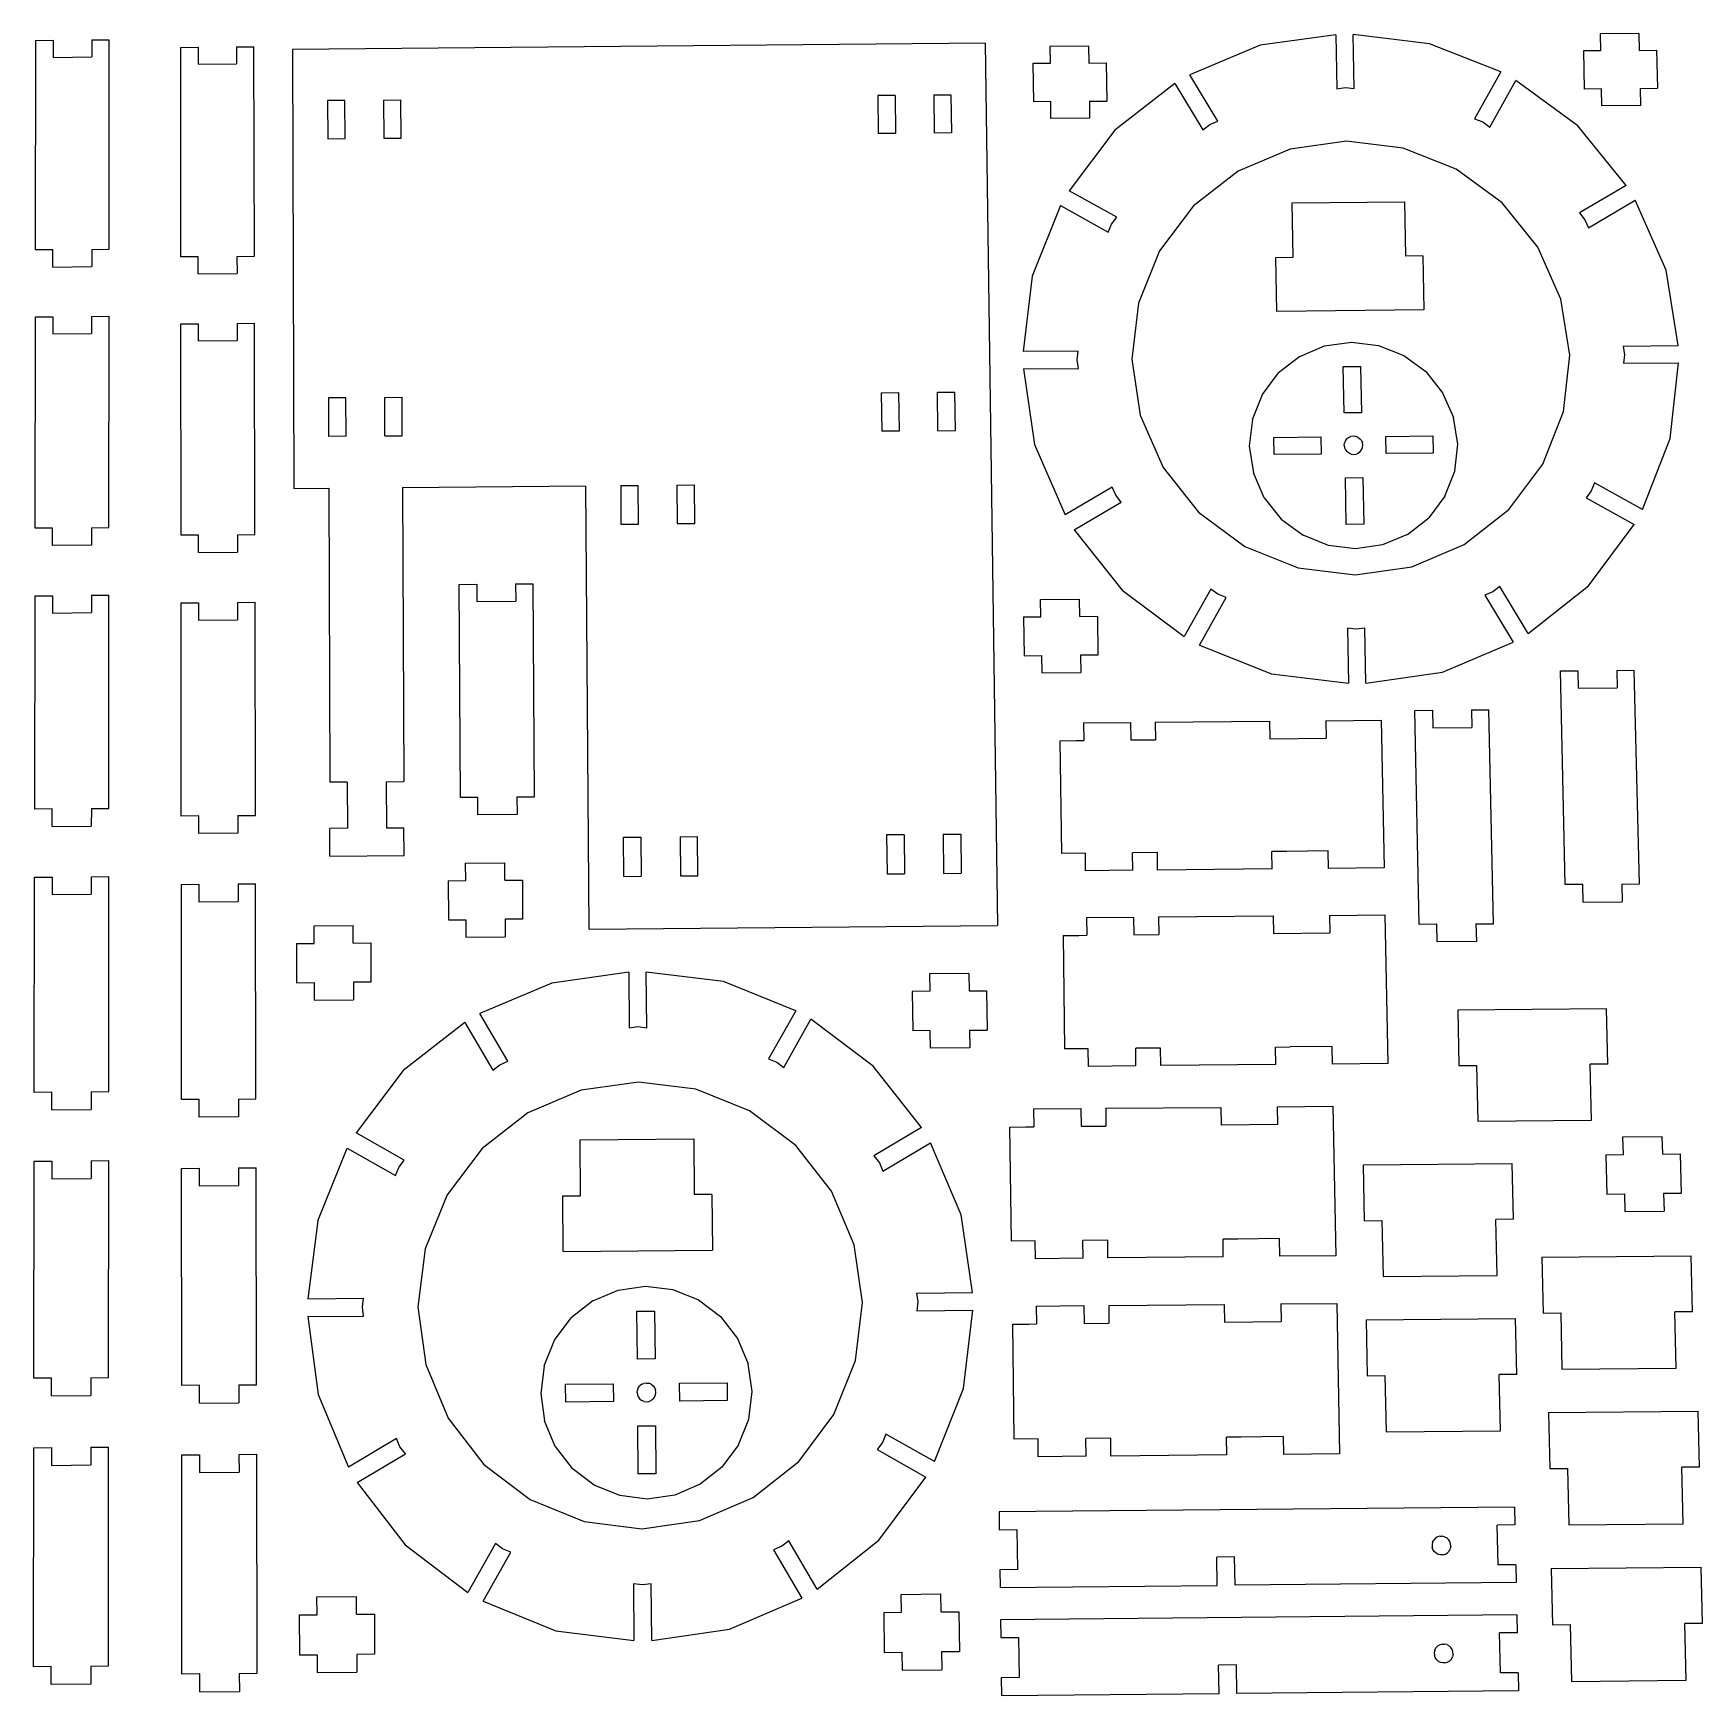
# Model space of a CAD drawing. Extents: x -280 to 396, y -328 to 346.
import ezdxf

# ---------------------------------------------------------------- set-up
doc = ezdxf.new("R2010")
doc.units = 0
doc.header["$MEASUREMENT"] = 0
doc.layers.get('0').update_dxf_attribs({"linetype": 'CONTINUOUS'})

msp = doc.modelspace()

# ---------------------------------------------------------------- linework, layer by layer
for p, q in [((247.5, 345.5), (216.78, 341.22)), ((247.5, 345.5), (247.93, 323.61)), ((254.94, 323.67), (254.51, 345.56)), ((285.39, 341.85), (254.51, 345.56)), ((370.3, 346.05), (354.65, 345.91)), ((354.65, 345.91), (354.81, 339)), ((370.3, 346.05), (370.46, 339.14)), ((-279.6, 258.24), (-279.46, 343.17)), ((-279.46, 343.17), (-272.45, 343.23)), ((-272.45, 343.23), (-272.46, 336.32)), ((-256.8, 343.38), (-249.79, 343.44)), ((-256.8, 343.38), (-256.8, 336.47)), ((-249.82, 258.52), (-249.79, 343.44)), ((-220.77, 340.36), (-213.75, 340.42)), ((-220.7, 255.41), (-220.77, 340.36)), ((-213.75, 340.42), (-213.75, 333.51)), ((-198.1, 340.56), (-191.09, 340.63)), ((-198.1, 340.56), (-198.09, 333.65)), ((-190.92, 255.69), (-191.09, 340.63)), ((105.38, 342.04), (-175.44, 339.45)), ((-175.44, 339.45), (-174.98, 161.45)), ((105.38, 342.04), (110.26, -15.68)), ((147.23, 340.9), (131.58, 340.75)), ((131.58, 340.75), (131.68, 333.84)), ((147.23, 340.9), (147.34, 333.99)), ((216.78, 341.22), (188.28, 329.23)), ((314.34, 330.39), (285.39, 341.85)), ((354.81, 339), (347.8, 338.93)), ((347.8, 338.93), (348.16, 323.49)), ((370.46, 339.14), (377.47, 339.21)), ((377.47, 339.21), (377.85, 323.77)), ((-272.46, 336.32), (-256.8, 336.47)), ((-213.75, 333.51), (-198.09, 333.65)), ((131.68, 333.84), (124.67, 333.78)), ((124.67, 333.78), (124.89, 318.33)), ((147.34, 333.99), (154.35, 334.05)), ((154.35, 334.05), (154.59, 318.6)), ((182.26, 325.72), (157.9, 306.81)), ((182.26, 325.72), (193.62, 306.96)), ((199.64, 310.48), (188.28, 329.23)), ((314.34, 330.39), (303.72, 311.44)), ((309.87, 308.03), (320.49, 326.99)), ((345.58, 308.55), (320.49, 326.99)), ((-154.22, 318.86), (-161.23, 318.8)), ((-161.23, 318.8), (-161.19, 303.33)), ((-154.16, 303.4), (-154.22, 318.86)), ((-138.55, 319.01), (-131.53, 319.07)), ((-138.55, 319.01), (-138.48, 303.54)), ((-131.46, 303.61), (-131.53, 319.07)), ((68.79, 320.92), (61.77, 320.85)), ((61.77, 320.85), (61.96, 305.39)), ((68.79, 320.92), (68.98, 305.46)), ((84.46, 321.06), (91.47, 321.13)), ((84.46, 321.06), (84.66, 305.6)), ((91.47, 321.13), (91.67, 305.67)), ((131.91, 318.4), (124.89, 318.33)), ((132.01, 311.47), (131.91, 318.4)), ((147.57, 318.54), (154.59, 318.6)), ((147.57, 318.54), (147.68, 311.62)), ((247.93, 323.61), (251.42, 324.1)), ((251.42, 324.1), (254.94, 323.67)), ((355.17, 323.56), (348.16, 323.49)), ((355.33, 316.64), (355.17, 323.56)), ((370.84, 323.7), (377.85, 323.77)), ((370.84, 323.7), (371, 316.78)), ((147.68, 311.62), (132.01, 311.47)), ((303.72, 311.44), (307.02, 310.13)), ((371, 316.78), (355.33, 316.64)), ((68.98, 305.46), (61.96, 305.39)), ((91.67, 305.67), (84.66, 305.6)), ((157.9, 306.81), (139.32, 282.26)), ((193.62, 306.96), (196.39, 309.11)), ((196.39, 309.11), (199.64, 310.48)), ((307.02, 310.13), (309.87, 308.03)), ((365.1, 284.34), (345.58, 308.55)), ((-161.19, 303.33), (-154.16, 303.4)), ((-138.48, 303.54), (-131.46, 303.61)), ((229.01, 299.13), (207.84, 290.21)), ((251.85, 302.32), (229.01, 299.13)), ((274.79, 299.55), (251.85, 302.32)), ((296.31, 291.03), (274.79, 299.55)), ((314.93, 277.3), (296.31, 291.03)), ((207.84, 290.21), (189.75, 276.15)), ((365.1, 284.34), (346.21, 273.25)), ((158.63, 271.51), (139.32, 282.26)), ((229.81, 277.3), (275.25, 277.72)), ((275.25, 277.72), (275.7, 255.71)), ((349.87, 267.26), (368.76, 278.37)), ((381.37, 250.02), (368.76, 278.37)), ((135.9, 276.21), (124.39, 247.64)), ((135.9, 276.21), (155.21, 265.46)), ((156.52, 268.71), (158.63, 271.51)), ((189.75, 276.15), (175.98, 257.89)), ((230.22, 255.29), (229.81, 277.3)), ((329.41, 259.31), (314.93, 277.3)), ((346.21, 273.25), (348.44, 270.49)), ((155.21, 265.46), (156.52, 268.71)), ((348.44, 270.49), (349.87, 267.26)), ((-272.56, 258.31), (-279.6, 258.24)), ((-272.57, 251.31), (-272.56, 258.31)), ((-256.85, 258.45), (-256.86, 251.45)), ((-256.85, 258.45), (-249.82, 258.52)), ((175.98, 257.89), (167.47, 236.66)), ((338.74, 238.25), (329.41, 259.31)), ((-272.57, 251.31), (-256.86, 251.45)), ((-213.67, 255.48), (-220.7, 255.41)), ((-213.66, 248.48), (-213.67, 255.48)), ((-197.96, 255.62), (-190.92, 255.69)), ((-197.96, 255.62), (-197.95, 248.62)), ((223.19, 255.23), (230.22, 255.29)), ((223.59, 233.33), (223.19, 255.23)), ((282.73, 255.78), (275.7, 255.71)), ((282.73, 255.78), (283.18, 233.88)), ((-213.66, 248.48), (-197.95, 248.62)), ((124.39, 247.64), (120.75, 216.98)), ((386.19, 219.44), (381.37, 250.02)), ((342.28, 215.55), (338.74, 238.25)), ((-279.77, 145.38), (-279.64, 231.06)), ((-279.64, 231.06), (-272.6, 231.13)), ((-272.6, 231.13), (-272.61, 224.16)), ((-256.87, 231.27), (-256.88, 224.3)), ((-256.87, 231.27), (-249.83, 231.34)), ((-249.86, 145.66), (-249.83, 231.34)), ((167.47, 236.66), (164.81, 213.9)), ((283.18, 233.88), (223.59, 233.33)), ((-272.61, 224.16), (-256.88, 224.3)), ((-220.68, 228.22), (-213.64, 228.29)), ((-220.62, 142.52), (-220.68, 228.22)), ((-213.64, 228.29), (-213.63, 221.32)), ((-197.91, 228.43), (-190.87, 228.5)), ((-197.91, 228.43), (-197.9, 221.46)), ((-190.71, 142.8), (-190.87, 228.5)), ((-213.63, 221.32), (-197.9, 221.46)), ((143.06, 217.19), (120.75, 216.98)), ((142.65, 213.7), (143.06, 217.19)), ((232.84, 215.06), (242.94, 219.32)), ((242.94, 219.32), (253.82, 220.85)), ((253.82, 220.85), (264.76, 219.52)), ((264.76, 219.52), (275.02, 215.45)), ((363.89, 219.24), (386.19, 219.44)), ((363.89, 219.24), (364.44, 215.75)), ((120.85, 210.01), (143.16, 210.21)), ((120.85, 210.01), (125.37, 179.34)), ((143.16, 210.21), (142.65, 213.7)), ((164.81, 213.9), (168.2, 191.16)), ((232.84, 215.06), (224.23, 208.33)), ((250.49, 210.95), (257.53, 211.01)), ((250.85, 192.12), (250.49, 210.95)), ((257.53, 211.01), (257.9, 192.18)), ((275.02, 215.45), (283.89, 208.89)), ((339.78, 192.75), (342.28, 215.55)), ((364.44, 215.75), (364.06, 212.26)), ((364.06, 212.26), (386.36, 212.46)), ((383.04, 181.72), (386.36, 212.46)), ((217.68, 199.61), (224.23, 208.33)), ((283.89, 208.89), (290.77, 200.29)), ((-153.81, 198.29), (-160.86, 198.22)), ((-160.86, 198.22), (-160.81, 182.61)), ((-153.76, 182.68), (-153.81, 198.29)), ((-138.06, 198.43), (-131.01, 198.5)), ((-138, 182.82), (-138.06, 198.43)), ((-130.95, 182.89), (-131.01, 198.5)), ((63.21, 200.3), (70.26, 200.36)), ((63.21, 200.3), (63.4, 184.69)), ((70.26, 200.36), (70.45, 184.75)), ((86, 200.51), (93.05, 200.58)), ((86.2, 184.9), (86, 200.51)), ((93.26, 184.97), (93.05, 200.58)), ((213.65, 189.48), (217.68, 199.61)), ((290.77, 200.29), (295.2, 190.24)), ((168.2, 191.16), (177.42, 169.99)), ((213.65, 189.48), (212.4, 178.63)), ((257.9, 192.18), (250.85, 192.12)), ((296.86, 179.42), (295.2, 190.24)), ((331.38, 171.42), (339.78, 192.75)), ((-138, 182.82), (-130.95, 182.89)), ((70.45, 184.75), (63.4, 184.69)), ((86.2, 184.9), (93.26, 184.97)), ((254.56, 182.73), (253.6, 182.59)), ((255.53, 182.61), (254.56, 182.73)), ((267.8, 182.64), (286.82, 182.82)), ((286.82, 182.82), (286.96, 175.82)), ((-153.76, 182.68), (-160.81, 182.61)), ((125.37, 179.34), (137.76, 150.76)), ((212.4, 178.63), (214.03, 167.8)), ((222.31, 182.22), (241.33, 182.4)), ((222.44, 175.23), (222.31, 182.22)), ((241.33, 182.4), (241.46, 175.4)), ((250.9, 178.99), (251.01, 179.95)), ((250.9, 178.99), (251.05, 178.03)), ((251.36, 180.84), (251.01, 179.95)), ((251.05, 178.03), (251.44, 177.14)), ((251.36, 180.84), (251.94, 181.62)), ((251.44, 177.14), (252.04, 176.38)), ((252.7, 182.21), (251.94, 181.62)), ((252.83, 175.8), (252.04, 176.38)), ((252.7, 182.21), (253.6, 182.59)), ((256.44, 182.25), (255.53, 182.61)), ((256.44, 182.25), (257.22, 181.67)), ((256.56, 175.83), (257.32, 176.43)), ((257.22, 181.67), (257.83, 180.9)), ((257.32, 176.43), (257.9, 177.2)), ((257.83, 180.9), (258.22, 180.02)), ((257.9, 177.2), (258.26, 178.1)), ((258.37, 179.06), (258.22, 180.02)), ((258.26, 178.1), (258.37, 179.06)), ((267.94, 175.65), (267.8, 182.64)), ((295.65, 168.56), (296.86, 179.42)), ((371.77, 152.94), (383.04, 181.72)), ((177.42, 169.99), (191.86, 151.84)), ((241.46, 175.4), (222.44, 175.23)), ((253.74, 175.44), (252.83, 175.8)), ((253.74, 175.44), (254.71, 175.32)), ((254.71, 175.32), (255.67, 175.46)), ((255.67, 175.46), (256.56, 175.83)), ((286.96, 175.82), (267.94, 175.65)), ((317.65, 153.01), (331.38, 171.42)), ((-130.86, 161.86), (-56.55, 162.55)), ((-55.26, -17.23), (-56.55, 162.55)), ((-42.43, 162.68), (-35.37, 162.74)), ((-42.43, 162.68), (-42.31, 147.02)), ((-35.25, 147.09), (-35.37, 162.74)), ((-19.6, 162.89), (-12.55, 162.95)), ((-19.6, 162.89), (-19.47, 147.23)), ((-12.41, 147.3), (-12.55, 162.95)), ((218.44, 157.72), (214.03, 167.8)), ((251.36, 165.85), (258.42, 165.91)), ((251.72, 146.95), (251.36, 165.85)), ((258.42, 165.91), (258.79, 147.02)), ((291.64, 158.4), (295.65, 168.56)), ((352.27, 163.78), (350.99, 160.5)), ((371.77, 152.94), (352.27, 163.78)), ((-174.98, 161.45), (-160.74, 161.58)), ((-160.74, 161.58), (-160.37, 42.38)), ((-130.86, 161.86), (-130.35, 42.66)), ((156.83, 161.97), (137.76, 150.76)), ((141.38, 144.72), (160.45, 155.93)), ((158.24, 158.72), (156.83, 161.97)), ((160.45, 155.93), (158.24, 158.72)), ((218.44, 157.72), (225.31, 149.09)), ((291.64, 158.4), (285.11, 149.65)), ((350.99, 160.5), (348.89, 157.68)), ((348.89, 157.68), (368.38, 146.83)), ((191.86, 151.84), (210.53, 137.96)), ((225.31, 149.09), (234.19, 142.5)), ((276.48, 142.89), (285.11, 149.65)), ((299.53, 138.79), (317.65, 153.01)), ((-272.71, 145.44), (-279.77, 145.38)), ((-272.72, 138.38), (-272.71, 145.44)), ((-256.93, 145.59), (-249.86, 145.66)), ((-256.93, 145.59), (-256.93, 138.53)), ((-213.55, 142.59), (-220.62, 142.52)), ((-213.54, 135.53), (-213.55, 142.59)), ((-197.77, 142.73), (-190.71, 142.8)), ((-197.77, 142.73), (-197.76, 135.67)), ((-42.31, 147.02), (-35.25, 147.09)), ((-19.47, 147.23), (-12.41, 147.3)), ((141.38, 144.72), (160.83, 120.21)), ((244.47, 138.39), (234.19, 142.5)), ((258.79, 147.02), (251.72, 146.95)), ((276.48, 142.89), (266.37, 138.6)), ((349.9, 121.96), (368.38, 146.83)), ((-256.93, 138.53), (-272.72, 138.38)), ((-213.54, 135.53), (-197.76, 135.67)), ((210.53, 137.96), (232.16, 129.33)), ((255.45, 137.06), (244.47, 138.39)), ((266.37, 138.6), (255.45, 137.06)), ((278.24, 129.75), (299.53, 138.79)), ((232.16, 129.33), (255.26, 126.52)), ((255.26, 126.52), (278.24, 129.75)), ((-107.86, 122.6), (-100.79, 122.67)), ((-107.41, 36.19), (-107.86, 122.6)), ((-100.79, 122.67), (-100.75, 115.64)), ((-85, 122.81), (-77.93, 122.88)), ((-85, 122.81), (-84.95, 115.78)), ((-77.38, 36.47), (-77.93, 122.88)), ((313.91, 121.81), (311.13, 119.63)), ((325.46, 102.75), (313.91, 121.81)), ((325.46, 102.75), (349.9, 121.96)), ((-279.95, 31.51), (-279.81, 117.96)), ((-279.81, 117.96), (-272.74, 118.02)), ((-272.74, 118.02), (-272.75, 110.99)), ((-256.95, 118.17), (-249.87, 118.23)), ((-256.95, 118.17), (-256.95, 111.14)), ((-249.91, 31.79), (-249.87, 118.23)), ((-220.59, 115.09), (-213.52, 115.16)), ((-220.53, 28.63), (-220.59, 115.09)), ((-213.52, 115.16), (-213.51, 108.12)), ((-197.73, 115.31), (-190.65, 115.37)), ((-197.73, 115.31), (-197.71, 108.27)), ((-190.49, 28.91), (-190.65, 115.37)), ((-100.75, 115.64), (-84.95, 115.78)), ((127.82, 116.51), (143.62, 116.66)), ((127.92, 109.48), (127.82, 116.51)), ((143.72, 109.63), (143.62, 116.66)), ((160.83, 120.21), (186, 101.46)), ((196.81, 120.73), (186, 101.46)), ((192.19, 97.99), (202.99, 117.27)), ((199.67, 118.59), (196.81, 120.73)), ((202.99, 117.27), (199.67, 118.59)), ((311.13, 119.63), (307.87, 118.24)), ((307.87, 118.24), (319.41, 99.18)), ((-272.75, 110.99), (-256.95, 111.14)), ((-213.51, 108.12), (-197.71, 108.27)), ((120.85, 109.41), (127.92, 109.48)), ((120.85, 109.41), (121.07, 93.69)), ((143.72, 109.63), (150.8, 109.69)), ((150.8, 109.69), (151.04, 93.97)), ((255.69, 104.4), (252.14, 104.83)), ((252.14, 104.83), (252.57, 82.53)), ((259.22, 104.9), (255.69, 104.4)), ((259.65, 82.59), (259.22, 104.9)), ((192.19, 97.99), (221.38, 86.32)), ((290.68, 86.96), (319.41, 99.18)), ((121.07, 93.69), (128.15, 93.76)), ((128.15, 93.76), (128.25, 86.71)), ((151.04, 93.97), (143.96, 93.9)), ((143.96, 93.9), (144.07, 86.86)), ((128.25, 86.71), (144.07, 86.86)), ((221.38, 86.32), (252.57, 82.53)), ((259.65, 82.59), (290.68, 86.96)), ((338.5, 87.52), (345.58, 87.58)), ((340.46, 0.86), (338.5, 87.52)), ((345.58, 87.58), (345.74, 80.53)), ((361.39, 87.73), (368.47, 87.8)), ((361.39, 87.73), (361.56, 80.68)), ((370.53, 1.14), (368.47, 87.8)), ((345.74, 80.53), (361.56, 80.68)), ((279.54, 71.47), (286.62, 71.54)), ((281.3, -15.29), (279.54, 71.47)), ((286.62, 71.54), (286.77, 64.48)), ((302.44, 71.69), (309.53, 71.75)), ((302.44, 71.69), (302.59, 64.63)), ((311.39, -15.01), (309.53, 71.75)), ((145.16, 66.45), (164.26, 66.63)), ((145.16, 66.45), (145.28, 59.34)), ((164.26, 66.63), (164.37, 59.51)), ((174.28, 66.72), (220.65, 67.08)), ((174.28, 66.72), (174.39, 59.6)), ((220.65, 67.08), (220.77, 60.02)), ((243.4, 67.3), (265.84, 67.55)), ((243.4, 67.3), (243.53, 60.25)), ((265.84, 67.55), (267.01, 7.64)), ((286.77, 64.48), (302.59, 64.63)), ((135.72, 59.18), (142.13, 59.25)), ((136.38, 13.48), (135.72, 59.18)), ((142.13, 59.25), (145.28, 59.34)), ((164.37, 59.51), (174.39, 59.6)), ((220.77, 60.02), (243.53, 60.25)), ((-153.28, 42.44), (-160.37, 42.38)), ((-153.28, 42.44), (-153.22, 23.71)), ((-137.44, 42.59), (-130.35, 42.66)), ((-137.44, 42.59), (-137.36, 23.86)), ((-100.32, 36.25), (-107.41, 36.19)), ((-100.28, 29.13), (-100.32, 36.25)), ((-84.47, 36.4), (-77.38, 36.47)), ((-84.47, 36.4), (-84.43, 29.28)), ((-272.85, 31.57), (-279.95, 31.51)), ((-272.86, 24.45), (-272.85, 31.57)), ((-257, 31.72), (-257.01, 24.6)), ((-257, 31.72), (-249.91, 31.79)), ((-213.43, 28.69), (-220.53, 28.63)), ((-213.42, 21.57), (-213.43, 28.69)), ((-197.58, 28.84), (-190.49, 28.91)), ((-197.58, 28.84), (-197.57, 21.71)), ((-84.43, 29.28), (-100.28, 29.13)), ((-272.86, 24.45), (-257.01, 24.6)), ((-197.57, 21.71), (-213.42, 21.57)), ((-153.22, 23.71), (-160.32, 23.65)), ((-160.28, 12.4), (-160.32, 23.65)), ((-137.36, 23.86), (-130.27, 23.93)), ((-130.22, 12.68), (-130.27, 23.93)), ((-18.37, 20.25), (-11.27, 20.32)), ((-11.13, 4.48), (-11.27, 20.32)), ((72.45, 21.1), (65.35, 21.03)), ((65.35, 21.03), (65.54, 5.2)), ((72.45, 21.1), (72.64, 5.27)), ((88.3, 21.25), (95.4, 21.31)), ((88.3, 21.25), (88.5, 5.41)), ((95.4, 21.31), (95.6, 5.48)), ((-41.32, 20.04), (-34.23, 20.1)), ((-41.2, 4.2), (-41.32, 20.04)), ((-34.23, 20.1), (-34.1, 4.27)), ((-18.37, 20.25), (-18.23, 4.42)), ((145.95, 13.57), (136.38, 13.48)), ((146.05, 6.48), (145.95, 13.57)), ((175.13, 13.86), (165.09, 13.75)), ((165.2, 6.66), (165.09, 13.75)), ((175.24, 6.76), (175.13, 13.86)), ((221.72, 7.23), (221.59, 14.32)), ((223.79, 14.29), (221.59, 14.32)), ((227.55, 14.32), (223.79, 14.29)), ((244.39, 14.5), (227.55, 14.32)), ((244.52, 7.44), (244.39, 14.5)), ((-160.28, 12.4), (-130.22, 12.68)), ((-105.29, 9.59), (-89.43, 9.73)), ((-105.25, 2.49), (-105.29, 9.59)), ((-89.38, 2.64), (-89.43, 9.73)), ((221.72, 7.23), (175.24, 6.76)), ((267.01, 7.64), (244.52, 7.44)), ((-280.13, -83.38), (-279.99, 3.84)), ((-279.99, 3.84), (-272.89, 3.91)), ((-272.89, 3.91), (-272.9, -3.19)), ((-257.02, 4.05), (-257.03, -3.04)), ((-257.02, 4.05), (-249.92, 4.12)), ((-249.95, -83.1), (-249.92, 4.12)), ((-220.51, 0.95), (-213.4, 1.02)), ((-220.44, -86.29), (-220.51, 0.95)), ((-213.4, 1.02), (-213.4, -6.08)), ((-197.54, 1.17), (-190.43, 1.23)), ((-197.54, 1.17), (-197.52, -5.93)), ((-190.26, -86.01), (-190.43, 1.23)), ((-112.35, 2.43), (-105.25, 2.49)), ((-112.35, 2.43), (-112.27, -13.43)), ((-89.38, 2.64), (-82.28, 2.71)), ((-82.28, 2.71), (-82.18, -13.15)), ((-41.2, 4.2), (-34.1, 4.27)), ((-18.23, 4.42), (-11.13, 4.48)), ((65.54, 5.2), (72.64, 5.27)), ((88.5, 5.41), (95.6, 5.48)), ((165.2, 6.66), (146.05, 6.48)), ((347.57, 0.93), (340.46, 0.86)), ((347.73, -6.21), (347.57, 0.93)), ((363.43, 1.08), (370.53, 1.14)), ((363.43, 1.08), (363.6, -6.06)), ((-272.9, -3.19), (-257.03, -3.04)), ((-213.4, -6.08), (-197.52, -5.93)), ((347.73, -6.21), (363.6, -6.06)), ((-112.27, -13.43), (-105.17, -13.36)), ((-105.17, -13.36), (-105.13, -20.47)), ((-82.18, -13.15), (-89.29, -13.21)), ((-89.29, -13.21), (-89.25, -20.32)), ((146.35, -12.5), (165.51, -12.32)), ((146.35, -12.5), (146.47, -19.66)), ((165.51, -12.32), (165.62, -19.48)), ((175.56, -12.23), (222.07, -11.82)), ((175.56, -12.23), (175.67, -19.39)), ((222.07, -11.82), (222.19, -18.97)), ((244.89, -11.65), (267.4, -11.45)), ((244.89, -11.65), (245.03, -18.74)), ((267.4, -11.45), (268.58, -71.72)), ((-166.73, -15.86), (-150.85, -15.71)), ((-166.71, -22.97), (-166.73, -15.86)), ((-150.82, -22.82), (-150.85, -15.71)), ((-55.26, -17.23), (110.26, -15.68)), ((136.88, -19.77), (142.03, -19.76)), ((136.88, -19.77), (137.54, -65.8)), ((142.03, -19.76), (143.31, -19.74)), ((143.31, -19.74), (146.47, -19.66)), ((165.62, -19.48), (175.67, -19.39)), ((222.19, -18.97), (245.03, -18.74)), ((288.41, -15.23), (281.3, -15.29)), ((288.56, -22.38), (288.41, -15.23)), ((304.28, -15.08), (311.39, -15.01)), ((304.28, -15.08), (304.44, -22.23)), ((-173.82, -23.03), (-166.71, -22.97)), ((-173.82, -23.03), (-173.78, -38.92)), ((-150.82, -22.82), (-143.71, -22.75)), ((-143.71, -22.75), (-143.65, -38.64)), ((-105.13, -20.47), (-89.25, -20.32)), ((304.44, -22.23), (288.56, -22.38)), ((-173.78, -38.92), (-166.66, -38.85)), ((-166.66, -38.85), (-166.64, -45.97)), ((-143.65, -38.64), (-150.77, -38.7)), ((-150.77, -38.7), (-150.74, -45.82)), ((-70.39, -39.11), (-99.46, -51.46)), ((-39.15, -34.7), (-70.39, -39.11)), ((-39.15, -34.7), (-38.98, -57.25)), ((-31.86, -57.18), (-32.04, -34.63)), ((-0.74, -38.45), (-32.04, -34.63)), ((28.52, -50.26), (-0.74, -38.45)), ((98.69, -35.15), (82.8, -35.3)), ((82.8, -35.3), (82.89, -42.41)), ((98.69, -35.15), (98.79, -42.27)), ((-166.64, -45.97), (-150.74, -45.82)), ((82.89, -42.41), (75.78, -42.48)), ((75.78, -42.48), (75.97, -58.39)), ((98.79, -42.27), (105.9, -42.2)), ((105.9, -42.2), (106.12, -58.11)), ((-88.14, -70.77), (-99.46, -51.46)), ((28.52, -50.26), (17.52, -69.79)), ((23.72, -73.3), (34.72, -53.76)), ((59.98, -72.77), (34.72, -53.76)), ((357.17, -49.51), (296.91, -50.07)), ((296.91, -50.07), (297.38, -72.5)), ((357.69, -71.94), (357.17, -49.51)), ((-105.6, -55.08), (-130.56, -74.55)), ((-105.6, -55.08), (-94.29, -74.4)), ((-38.98, -57.25), (-35.42, -56.74)), ((-35.42, -56.74), (-31.86, -57.18)), ((83.09, -58.32), (75.97, -58.39)), ((83.18, -65.45), (83.09, -58.32)), ((99, -58.18), (106.12, -58.11)), ((99, -58.18), (99.09, -65.31)), ((99.09, -65.31), (83.18, -65.45)), ((147.14, -65.71), (137.54, -65.8)), ((147.25, -72.84), (147.14, -65.71)), ((176.41, -65.42), (166.34, -65.53)), ((166.45, -72.67), (166.34, -65.53)), ((176.53, -72.56), (176.41, -65.42)), ((223.02, -65.01), (229, -64.95)), ((223.15, -72.14), (223.02, -65.01)), ((245.89, -64.77), (229, -64.95)), ((245.89, -64.77), (246.03, -71.93)), ((-94.29, -74.4), (-91.46, -72.18)), ((-91.46, -72.18), (-88.14, -70.77)), ((17.52, -69.79), (20.85, -71.13)), ((20.85, -71.13), (23.72, -73.3)), ((79.51, -97.7), (59.98, -72.77)), ((166.45, -72.67), (147.25, -72.84)), ((223.15, -72.14), (176.53, -72.56)), ((268.58, -71.72), (246.03, -71.93)), ((297.38, -72.5), (304.5, -72.43)), ((304.5, -72.43), (304.98, -95.05)), ((357.69, -71.94), (350.57, -72)), ((351.09, -94.62), (350.57, -72)), ((-130.56, -74.55), (-149.69, -99.85)), ((-35.24, -79.19), (-58.45, -82.47)), ((-11.98, -82.03), (-35.24, -79.19)), ((-273, -83.32), (-280.13, -83.38)), ((-273.01, -90.51), (-273, -83.32)), ((-257.08, -83.17), (-257.09, -90.36)), ((-257.08, -83.17), (-249.95, -83.1)), ((-213.31, -86.23), (-220.44, -86.29)), ((-213.31, -93.42), (-213.31, -86.23)), ((-197.39, -86.08), (-190.26, -86.01)), ((-197.39, -86.08), (-197.38, -93.27)), ((-58.45, -82.47), (-80.05, -91.66)), ((9.76, -90.82), (-11.98, -82.03)), ((-273.01, -90.51), (-257.09, -90.36)), ((-197.38, -93.27), (-213.31, -93.42)), ((-80.05, -91.66), (-98.58, -106.15)), ((28.51, -104.96), (9.76, -90.82)), ((124.88, -90.12), (144.1, -89.94)), ((124.88, -90.12), (125, -97.33)), ((144.1, -89.94), (144.2, -97.15)), ((154.18, -89.85), (200.83, -89.49)), ((154.18, -89.85), (154.29, -97.06)), ((200.83, -89.49), (200.95, -96.64)), ((223.73, -89.27), (246.3, -89.02)), ((223.73, -89.27), (223.85, -96.4)), ((246.3, -89.02), (247.44, -149.66)), ((304.98, -95.05), (351.09, -94.62)), ((-130.21, -110.92), (-149.69, -99.85)), ((79.51, -97.7), (60.21, -109.14)), ((115.38, -97.48), (121.83, -97.41)), ((116, -143.75), (115.38, -97.48)), ((121.83, -97.41), (125, -97.33)), ((144.2, -97.15), (154.29, -97.06)), ((223.85, -96.4), (200.95, -96.64)), ((363.87, -101.43), (379.8, -101.29)), ((364.04, -108.59), (363.87, -101.43)), ((379.97, -108.44), (379.8, -101.29)), ((-165.25, -135.52), (-153.24, -106.08)), ((-153.24, -106.08), (-133.76, -117.16)), ((-98.58, -106.15), (-112.77, -124.96)), ((-58.91, -102.63), (-12.78, -102.2)), ((-58.75, -125.3), (-58.91, -102.63)), ((-12.78, -102.2), (-12.58, -124.87)), ((42.99, -123.5), (28.51, -104.96)), ((63.85, -115.3), (83.15, -103.86)), ((95.63, -133.08), (83.15, -103.86)), ((-280.31, -199.31), (-280.17, -111.3)), ((-280.17, -111.3), (-273.04, -111.24)), ((-273.04, -111.24), (-273.05, -118.39)), ((-257.1, -111.09), (-249.96, -111.02)), ((-257.1, -111.09), (-257.1, -118.25)), ((-250, -199.03), (-249.96, -111.02)), ((-220.42, -114.22), (-213.28, -114.15)), ((-220.35, -202.25), (-220.42, -114.22)), ((-213.28, -114.15), (-213.28, -121.31)), ((-197.35, -114), (-190.21, -113.93)), ((-197.35, -114), (-197.33, -121.16)), ((-190.04, -201.96), (-190.21, -113.93)), ((-133.76, -117.16), (-132.39, -113.81)), ((-132.39, -113.81), (-130.21, -110.92)), ((60.21, -109.14), (62.44, -111.98)), ((62.44, -111.98), (63.85, -115.3)), ((318.98, -112.33), (258.58, -112.9)), ((258.58, -112.9), (259.01, -135.44)), ((319.47, -134.87), (318.98, -112.33)), ((356.91, -108.66), (364.04, -108.59)), ((356.91, -108.66), (357.28, -124.65)), ((379.97, -108.44), (387.11, -108.37)), ((387.11, -108.37), (387.5, -124.36)), ((-273.05, -118.39), (-257.1, -118.25)), ((-213.28, -121.31), (-197.33, -121.16)), ((-112.77, -124.96), (-121.65, -146.84)), ((-65.89, -125.37), (-58.75, -125.3)), ((-65.73, -147.93), (-65.89, -125.37)), ((-5.44, -124.8), (-12.58, -124.87)), ((-5.44, -124.8), (-5.24, -147.36)), ((52.23, -145.2), (42.99, -123.5)), ((357.28, -124.65), (364.42, -124.58)), ((364.42, -124.58), (364.59, -131.75)), ((387.5, -124.36), (380.36, -124.43)), ((380.36, -124.43), (380.53, -131.6)), ((100.18, -164.58), (95.63, -133.08)), ((319.47, -134.87), (312.33, -134.94)), ((312.82, -157.67), (312.33, -134.94)), ((364.59, -131.75), (380.53, -131.6)), ((-165.25, -135.52), (-169.3, -167.11)), ((259.01, -135.44), (266.15, -135.37)), ((266.15, -135.37), (266.6, -158.1)), ((-121.65, -146.84), (-124.61, -170.29)), ((-65.73, -147.93), (-5.24, -147.36)), ((55.56, -168.59), (52.23, -145.2)), ((125.63, -143.66), (116, -143.75)), ((125.73, -150.83), (125.63, -143.66)), ((154.99, -143.36), (144.89, -143.48)), ((145, -150.66), (144.89, -143.48)), ((155.1, -150.55), (154.99, -143.36)), ((203.96, -142.93), (201.74, -142.9)), ((201.86, -150.08), (201.74, -142.9)), ((207.74, -142.9), (203.96, -142.93)), ((224.68, -142.71), (207.74, -142.9)), ((224.81, -149.87), (224.68, -142.71)), ((145, -150.66), (125.73, -150.83)), ((201.86, -150.08), (155.1, -150.55)), ((247.44, -149.66), (224.81, -149.87)), ((330.98, -150.28), (391.48, -149.71)), ((330.98, -150.28), (331.48, -172.89)), ((392.03, -172.32), (391.48, -149.71)), ((-43.39, -163.55), (-32.33, -161.98)), ((-32.33, -161.98), (-21.24, -163.34)), ((266.6, -158.1), (312.82, -157.67)), ((-169.3, -167.11), (-146.65, -166.9)), ((-147.11, -170.5), (-146.65, -166.9)), ((-53.69, -167.94), (-62.51, -174.87)), ((-53.69, -167.94), (-43.39, -163.55)), ((-21.24, -163.34), (-10.87, -167.54)), ((-10.87, -167.54), (-1.94, -174.3)), ((52.76, -192.08), (55.56, -168.59)), ((77.54, -164.79), (100.18, -164.58)), ((77.54, -164.79), (78.06, -168.38)), ((78.06, -168.38), (77.63, -171.98)), ((225.17, -169.19), (247.81, -168.99)), ((247.81, -168.99), (248.96, -230)), ((-169.28, -174.3), (-146.63, -174.09)), ((-169.28, -174.3), (-165.05, -205.91)), ((-146.63, -174.09), (-147.11, -170.5)), ((-124.61, -170.29), (-121.43, -193.72)), ((-69.25, -183.85), (-62.51, -174.87)), ((-35.82, -172.17), (-28.67, -172.1)), ((-35.67, -191.57), (-35.82, -172.17)), ((-28.67, -172.1), (-28.51, -191.51)), ((-1.94, -174.3), (4.95, -183.15)), ((77.63, -171.98), (100.28, -171.77)), ((96.55, -203.45), (100.28, -171.77)), ((126.01, -170.05), (145.29, -169.87)), ((126.01, -170.05), (126.13, -177.3)), ((145.29, -169.87), (145.4, -177.12)), ((155.4, -169.78), (202.2, -169.36)), ((155.4, -169.78), (155.51, -177.02)), ((202.2, -169.36), (202.32, -176.6)), ((225.17, -169.19), (225.3, -176.36)), ((259.79, -175.66), (320.35, -175.09)), ((259.79, -175.66), (260.23, -198.31)), ((320.84, -197.74), (320.35, -175.09)), ((331.48, -172.89), (338.63, -172.82)), ((338.63, -172.82), (339.14, -195.61)), ((392.03, -172.32), (384.88, -172.38)), ((385.43, -195.18), (384.88, -172.38)), ((116.49, -177.4), (121.67, -177.4)), ((117.11, -224.01), (116.49, -177.4)), ((121.67, -177.4), (122.96, -177.38)), ((122.96, -177.38), (126.13, -177.3)), ((145.4, -177.12), (155.51, -177.02)), ((202.32, -176.6), (225.3, -176.36)), ((-73.47, -194.29), (-69.25, -183.85)), ((4.95, -183.15), (9.32, -193.51)), ((-121.43, -193.72), (-112.32, -215.54)), ((-73.47, -194.29), (-74.85, -205.47)), ((-28.51, -191.51), (-35.67, -191.57)), ((10.89, -204.66), (9.32, -193.51)), ((43.99, -214.07), (52.76, -192.08)), ((339.14, -195.61), (385.43, -195.18)), ((-273.15, -199.25), (-280.31, -199.31)), ((-273.16, -206.5), (-273.15, -199.25)), ((-257.16, -199.1), (-250, -199.03)), ((-257.16, -199.1), (-257.16, -206.35)), ((-213.19, -202.18), (-220.35, -202.25)), ((-213.19, -209.44), (-213.19, -202.18)), ((-197.2, -202.03), (-190.04, -201.96)), ((-197.2, -202.03), (-197.19, -209.29)), ((-64.75, -201.77), (-45.45, -201.59)), ((-64.71, -208.98), (-64.75, -201.77)), ((-45.45, -201.59), (-45.4, -208.8)), ((-35.28, -203.19), (-34.68, -202.4)), ((-33.9, -201.78), (-34.68, -202.4)), ((-33.9, -201.78), (-32.99, -201.39)), ((-32.01, -201.25), (-32.99, -201.39)), ((-32.01, -201.25), (-31.03, -201.37)), ((-30.11, -201.75), (-31.03, -201.37)), ((-30.11, -201.75), (-29.32, -202.34)), ((-29.32, -202.34), (-28.71, -203.13)), ((-18.57, -201.34), (0.74, -201.16)), ((-18.51, -208.55), (-18.57, -201.34)), ((0.74, -201.16), (0.8, -208.36)), ((260.23, -198.31), (267.39, -198.24)), ((267.39, -198.24), (267.84, -221.08)), ((320.84, -197.74), (313.68, -197.81)), ((314.17, -220.65), (313.68, -197.81)), ((-273.16, -206.5), (-257.16, -206.35)), ((-213.19, -209.44), (-197.19, -209.29)), ((-165.05, -205.91), (-152.8, -235.35)), ((-74.85, -205.47), (-73.32, -216.63)), ((-45.4, -208.8), (-64.71, -208.98)), ((-35.77, -205.1), (-35.65, -204.11)), ((-35.77, -205.1), (-35.63, -206.09)), ((-35.28, -203.19), (-35.65, -204.11)), ((-35.63, -206.09), (-35.25, -207.01)), ((-35.25, -207.01), (-34.64, -207.79)), ((-34.64, -207.79), (-33.85, -208.39)), ((-32.93, -208.76), (-33.85, -208.39)), ((-32.93, -208.76), (-31.95, -208.88)), ((-31.95, -208.88), (-30.97, -208.74)), ((-30.97, -208.74), (-30.06, -208.35)), ((-29.28, -207.74), (-30.06, -208.35)), ((-29.28, -207.74), (-28.68, -206.94)), ((-28.71, -203.13), (-28.33, -204.05)), ((-28.68, -206.94), (-28.31, -206.02)), ((-28.19, -205.03), (-28.33, -204.05)), ((-28.31, -206.02), (-28.19, -205.03)), ((0.8, -208.36), (-18.51, -208.55)), ((9.54, -215.85), (10.89, -204.66)), ((84.78, -233.11), (96.55, -203.45)), ((-112.32, -215.54), (-97.87, -234.25)), ((5.35, -226.32), (9.54, -215.85)), ((29.85, -233.04), (43.99, -214.07)), ((333.74, -213.21), (394.38, -212.64)), ((333.74, -213.21), (334.24, -235.93)), ((394.94, -235.36), (394.38, -212.64)), ((-68.97, -227.02), (-73.32, -216.63)), ((-35.45, -218.64), (-28.29, -218.58)), ((-35.3, -238.11), (-35.45, -218.64)), ((-28.29, -218.58), (-28.13, -238.05)), ((65.11, -221.94), (63.77, -225.31)), ((84.78, -233.11), (65.11, -221.94)), ((209.13, -223.15), (203.12, -223.21)), ((203.24, -230.43), (203.12, -223.21)), ((226.13, -222.97), (209.13, -223.15)), ((226.13, -222.97), (226.26, -230.21)), ((267.84, -221.08), (314.17, -220.65)), ((-280.49, -316.29), (-280.35, -227.48)), ((-280.35, -227.48), (-273.19, -227.42)), ((-273.19, -227.42), (-273.2, -234.64)), ((-257.18, -227.26), (-250.01, -227.2)), ((-257.18, -227.26), (-257.18, -234.49)), ((-250.04, -316), (-250.01, -227.2)), ((-133.32, -223.81), (-152.8, -235.35)), ((-149.19, -241.58), (-129.71, -230.03)), ((-131.92, -227.16), (-133.32, -223.81)), ((-129.71, -230.03), (-131.92, -227.16)), ((-68.97, -227.02), (-62.09, -235.91)), ((5.35, -226.32), (-1.38, -235.34)), ((63.77, -225.31), (61.6, -228.22)), ((61.6, -228.22), (81.27, -239.41)), ((126.77, -223.92), (117.11, -224.01)), ((126.87, -231.14), (126.77, -223.92)), ((156.22, -223.62), (146.09, -223.74)), ((146.2, -230.96), (146.09, -223.74)), ((156.33, -230.85), (156.22, -223.62)), ((248.96, -230), (226.26, -230.21)), ((-273.2, -234.64), (-257.18, -234.49)), ((-220.33, -230.42), (-213.16, -230.36)), ((-220.27, -319.25), (-220.33, -230.42)), ((-213.16, -230.36), (-213.16, -237.58)), ((-197.15, -230.21), (-189.98, -230.14)), ((-197.15, -230.21), (-197.14, -237.43)), ((-189.81, -318.97), (-189.98, -230.14)), ((-97.87, -234.25), (-79.08, -248.54)), ((-53.15, -242.71), (-62.09, -235.91)), ((-1.38, -235.34), (-10.21, -242.3)), ((11.28, -247.69), (29.85, -233.04)), ((146.2, -230.96), (126.87, -231.14)), ((203.24, -230.43), (156.33, -230.85)), ((334.24, -235.93), (341.41, -235.86)), ((341.41, -235.86), (341.93, -258.77)), ((394.94, -235.36), (387.77, -235.42)), ((388.33, -258.33), (387.77, -235.42)), ((-213.16, -237.58), (-197.14, -237.43)), ((-149.19, -241.58), (-129.74, -266.84)), ((-42.76, -246.93), (-53.15, -242.71)), ((-28.13, -238.05), (-35.3, -238.11)), ((-10.21, -242.3), (-20.53, -246.72)), ((62.22, -265.03), (81.27, -239.41)), ((-79.08, -248.54), (-57.22, -257.44)), ((-31.63, -248.3), (-42.76, -246.93)), ((-20.53, -246.72), (-31.63, -248.3)), ((-10.43, -257), (11.28, -247.69)), ((-33.8, -260.33), (-10.43, -257)), ((319.95, -251.55), (110.95, -253.52)), ((110.95, -253.52), (111.05, -260.76)), ((319.95, -251.55), (320.09, -258.78)), ((-57.22, -257.44), (-33.8, -260.33)), ((111.05, -260.76), (118.22, -260.69)), ((118.22, -260.69), (118.45, -276.87)), ((288.68, -263.66), (287.84, -264.19)), ((289.62, -263.37), (288.68, -263.66)), ((289.62, -263.37), (290.61, -263.34)), ((291.58, -263.57), (290.61, -263.34)), ((291.58, -263.57), (292.46, -264.04)), ((320.09, -258.78), (312.92, -258.85)), ((313.26, -275.03), (312.92, -258.85)), ((341.93, -258.77), (388.33, -258.33)), ((-129.74, -266.84), (-104.39, -286.16)), ((-93.21, -266.31), (-104.39, -286.16)), ((-98.15, -289.73), (-86.97, -269.87)), ((-90.32, -268.5), (-93.21, -266.31)), ((-86.97, -269.87), (-90.32, -268.5)), ((22.84, -267.44), (19.51, -268.87)), ((19.51, -268.87), (31.01, -288.51)), ((25.69, -265.19), (22.84, -267.44)), ((37.19, -284.83), (25.69, -265.19)), ((37.19, -284.83), (62.22, -265.03)), ((286.71, -265.8), (286.5, -266.78)), ((286.5, -266.78), (286.54, -267.78)), ((286.84, -268.74), (286.54, -267.78)), ((286.71, -265.8), (287.17, -264.92)), ((287.37, -269.59), (286.84, -268.74)), ((287.84, -264.19), (287.17, -264.92)), ((288.11, -270.27), (287.37, -269.59)), ((288.99, -270.74), (288.11, -270.27)), ((290.94, -270.94), (291.89, -270.65)), ((291.89, -270.65), (292.73, -270.12)), ((293.19, -264.72), (292.46, -264.04)), ((292.73, -270.12), (293.4, -269.39)), ((293.73, -265.57), (293.19, -264.72)), ((293.4, -269.39), (293.85, -268.5)), ((294.02, -266.53), (293.73, -265.57)), ((294.07, -267.53), (293.85, -268.5)), ((294.07, -267.53), (294.02, -266.53)), ((118.45, -276.87), (111.27, -276.94)), ((111.27, -276.94), (111.37, -284.19)), ((206.41, -271.78), (199.19, -271.85)), ((199.38, -283.36), (199.19, -271.85)), ((206.61, -283.29), (206.41, -271.78)), ((289.95, -270.97), (288.99, -270.74)), ((290.94, -270.94), (289.95, -270.97)), ((320.44, -274.96), (313.26, -275.03)), ((320.44, -274.96), (320.61, -282.21)), ((334.8, -276.47), (395.59, -275.9)), ((334.8, -276.47), (335.31, -299.3)), ((396.15, -298.72), (395.59, -275.9)), ((-33.62, -283.13), (-37.21, -282.69)), ((-37.21, -282.69), (-37.03, -305.67)), ((-30.03, -282.62), (-33.62, -283.13)), ((-29.84, -305.61), (-30.03, -282.62)), ((111.37, -284.19), (199.38, -283.36)), ((320.61, -282.21), (206.61, -283.29)), ((-165.53, -287.95), (-149.49, -287.8)), ((-165.51, -295.21), (-165.53, -287.95)), ((-149.46, -295.05), (-149.49, -287.8)), ((-98.15, -289.73), (-68.65, -301.77)), ((1.71, -301.11), (31.01, -288.51)), ((71.33, -286.95), (87.37, -286.8)), ((71.42, -294.21), (71.33, -286.95)), ((87.47, -294.06), (87.37, -286.8)), ((-172.7, -295.27), (-165.51, -295.21)), ((-172.7, -295.27), (-172.66, -311.5)), ((-149.46, -295.05), (-142.28, -294.99)), ((-142.28, -294.99), (-142.22, -311.21)), ((64.23, -294.28), (71.42, -294.21)), ((64.23, -294.28), (64.42, -310.5)), ((87.47, -294.06), (94.65, -293.99)), ((94.65, -293.99), (94.86, -310.21)), ((320.89, -295.26), (111.54, -297.24)), ((111.54, -297.24), (111.64, -304.51)), ((320.89, -295.26), (321.04, -302.53)), ((-68.65, -301.77), (-37.03, -305.67)), ((-29.84, -305.61), (1.71, -301.11)), ((111.64, -304.51), (118.83, -304.44)), ((118.83, -304.44), (119.05, -320.67)), ((321.04, -302.53), (313.85, -302.6)), ((314.2, -318.83), (313.85, -302.6)), ((335.31, -299.3), (342.49, -299.23)), ((342.49, -299.23), (343.01, -322.25)), ((396.15, -298.72), (388.97, -298.79)), ((389.52, -321.81), (388.97, -298.79)), ((-142.22, -311.21), (-149.41, -311.28)), ((64.42, -310.5), (71.61, -310.43)), ((71.61, -310.43), (71.7, -317.7)), ((94.86, -310.21), (87.67, -310.28)), ((87.67, -310.28), (87.76, -317.55)), ((287.6, -309.57), (287.39, -310.55)), ((287.39, -310.55), (287.43, -311.55)), ((287.6, -309.57), (288.06, -308.69)), ((288.73, -307.95), (288.06, -308.69)), ((289.57, -307.42), (288.73, -307.95)), ((290.52, -307.13), (289.57, -307.42)), ((290.52, -307.13), (291.51, -307.1)), ((292.48, -307.33), (291.51, -307.1)), ((292.48, -307.33), (293.36, -307.8)), ((294.09, -308.49), (293.36, -307.8)), ((294.63, -309.34), (294.09, -308.49)), ((294.93, -310.3), (294.63, -309.34)), ((294.97, -311.3), (294.93, -310.3)), ((-273.3, -316.22), (-280.49, -316.29)), ((-273.31, -323.54), (-273.3, -316.22)), ((-257.24, -316.07), (-250.04, -316)), ((-257.24, -316.07), (-257.24, -323.39)), ((-172.66, -311.5), (-165.47, -311.43)), ((-165.47, -311.43), (-165.45, -318.7)), ((-149.41, -311.28), (-149.38, -318.55)), ((71.7, -317.7), (87.76, -317.55)), ((207.17, -315.57), (199.93, -315.64)), ((200.13, -327.19), (199.93, -315.64)), ((207.37, -327.12), (207.17, -315.57)), ((287.73, -312.51), (287.43, -311.55)), ((288.27, -313.37), (287.73, -312.51)), ((289, -314.05), (288.27, -313.37)), ((289.88, -314.53), (289, -314.05)), ((290.85, -314.75), (289.88, -314.53)), ((291.84, -314.72), (290.85, -314.75)), ((291.84, -314.72), (292.79, -314.43)), ((292.79, -314.43), (293.63, -313.9)), ((293.63, -313.9), (294.3, -313.17)), ((294.3, -313.17), (294.76, -312.28)), ((294.97, -311.3), (294.76, -312.28)), ((-257.24, -323.39), (-273.31, -323.54)), ((-213.07, -319.19), (-220.27, -319.25)), ((-213.06, -326.51), (-213.07, -319.19)), ((-197.01, -319.03), (-189.81, -318.97)), ((-197.01, -319.03), (-196.99, -326.35)), ((-165.45, -318.7), (-149.38, -318.55)), ((119.05, -320.67), (111.86, -320.74)), ((111.86, -320.74), (111.96, -328.02)), ((321.39, -318.76), (314.2, -318.83)), ((321.39, -318.76), (321.56, -326.04)), ((343.01, -322.25), (389.52, -321.81)), ((-213.06, -326.51), (-196.99, -326.35)), ((111.96, -328.02), (200.13, -327.19)), ((321.56, -326.04), (207.37, -327.12))]:
    msp.add_line(p, q)

doc.saveas('drawing.dxf')
